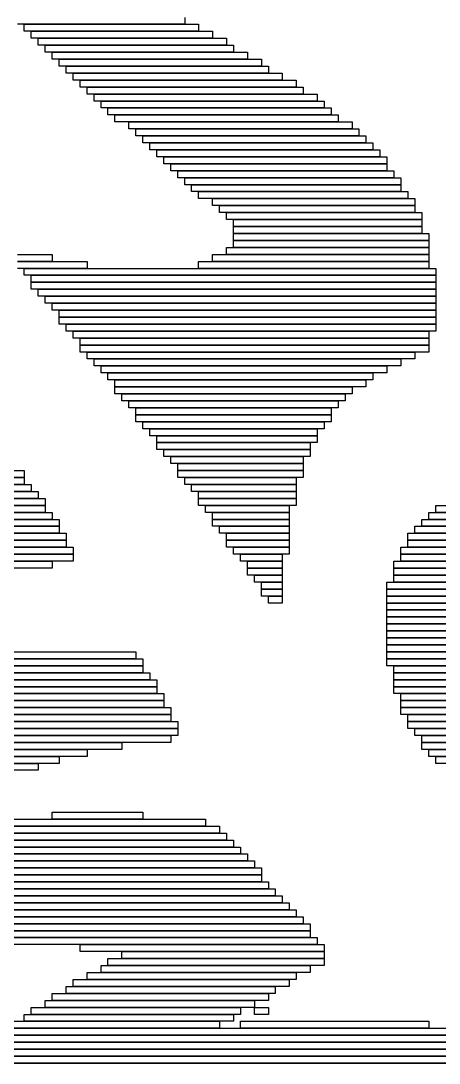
# Model space of a CAD drawing. Extents: x 24 to 1007, y 0 to 1020.
# Drawn here: x 567.5 to 627.5, y 483 to 632.5 of the extents above; entities that cross this region are included whole.
import ezdxf

# ---------------------------------------------------------------- set-up
doc = ezdxf.new("R2010")
doc.units = 0

msp = doc.modelspace()

# ---------------------------------------------------------------- linework, layer by layer
for p, q in [((591, 633), (591, 632)), ((591, 632), (567, 632)), ((568, 632), (593, 632)), ((568, 631), (568, 632)), ((593, 631), (568, 631)), ((569, 631), (595, 631)), ((569, 630), (569, 631)), ((593, 632), (593, 631)), ((595, 631), (595, 630)), ((595, 630), (569, 630)), ((570, 630), (597, 630)), ((570, 629), (570, 630)), ((597, 630), (597, 629)), ((597, 629), (570, 629)), ((571, 629), (598, 629)), ((571, 628), (571, 629)), ((598, 628), (571, 628)), ((572, 628), (600, 628)), ((572, 627), (572, 628)), ((598, 629), (598, 628)), ((600, 628), (600, 627)), ((600, 627), (572, 627)), ((573, 627), (602, 627)), ((573, 626), (573, 627)), ((602, 627), (602, 626)), ((602, 626), (573, 626)), ((574, 626), (603, 626)), ((574, 625), (574, 626)), ((603, 625), (574, 625)), ((575, 625), (605, 625)), ((575, 624), (575, 625)), ((603, 626), (603, 625)), ((605, 625), (605, 624)), ((605, 624), (575, 624)), ((576, 624), (607, 624)), ((576, 623), (576, 624)), ((607, 624), (607, 623)), ((607, 623), (576, 623)), ((577, 623), (608, 623)), ((577, 622), (577, 623)), ((608, 622), (577, 622)), ((578, 622), (610, 622)), ((578, 621), (578, 622)), ((608, 623), (608, 622)), ((610, 622), (610, 621)), ((610, 621), (578, 621)), ((579, 621), (611, 621)), ((579, 620), (579, 621)), ((611, 621), (611, 620)), ((611, 620), (579, 620)), ((580, 620), (612, 620)), ((580, 619), (580, 620)), ((612, 619), (580, 619)), ((581, 619), (613, 619)), ((581, 618), (581, 619)), ((612, 620), (612, 619)), ((613, 619), (613, 618)), ((613, 618), (581, 618)), ((583, 618), (615, 618)), ((583, 617), (583, 618)), ((615, 618), (615, 617)), ((615, 617), (583, 617)), ((584, 617), (616, 617)), ((584, 616), (584, 617)), ((616, 616), (584, 616)), ((585, 616), (617, 616)), ((585, 615), (585, 616)), ((616, 617), (616, 616)), ((617, 616), (617, 615)), ((617, 615), (585, 615)), ((586, 615), (618, 615)), ((586, 614), (586, 615)), ((618, 615), (618, 614)), ((618, 614), (586, 614)), ((587, 614), (619, 614)), ((587, 613), (587, 614)), ((619, 613), (587, 613)), ((588, 613), (620, 613)), ((588, 612), (588, 613)), ((619, 614), (619, 613)), ((620, 613), (620, 612)), ((620, 612), (588, 612)), ((589, 612), (620, 612)), ((589, 611), (589, 612)), ((620, 612), (620, 611)), ((620, 611), (589, 611)), ((590, 611), (621, 611)), ((590, 610), (590, 611)), ((621, 610), (590, 610)), ((591, 610), (622, 610)), ((591, 609), (591, 610)), ((621, 611), (621, 610)), ((622, 610), (622, 609)), ((622, 609), (591, 609)), ((592, 609), (622, 609)), ((592, 608), (592, 609)), ((622, 609), (622, 608)), ((622, 608), (592, 608)), ((593, 608), (623, 608)), ((593, 607), (593, 608)), ((623, 607), (593, 607)), ((595, 607), (624, 607)), ((595, 606), (595, 607)), ((623, 608), (623, 607)), ((624, 607), (624, 606)), ((624, 606), (595, 606)), ((596, 606), (624, 606)), ((596, 605), (596, 606)), ((624, 606), (624, 605)), ((624, 605), (596, 605)), ((597, 605), (625, 605)), ((597, 604), (597, 605)), ((625, 604), (597, 604)), ((598, 604), (625, 604)), ((598, 603), (598, 604)), ((625, 605), (625, 604)), ((625, 604), (625, 603)), ((625, 603), (598, 603)), ((598, 603), (625, 603)), ((598, 602), (598, 603)), ((625, 603), (625, 602)), ((625, 602), (598, 602)), ((598, 602), (626, 602)), ((598, 601), (598, 602)), ((626, 601), (598, 601)), ((598, 601), (626, 601)), ((598, 600), (598, 601)), ((626, 602), (626, 601)), ((626, 601), (626, 600)), ((597, 600), (626, 600)), ((597, 599), (597, 600)), ((626, 600), (598, 600)), ((626, 600), (626, 599)), ((567, 599), (572, 599)), ((572, 599), (572, 598)), ((595, 599), (626, 599)), ((595, 598), (595, 599)), ((626, 599), (597, 599)), ((626, 599), (626, 598)), ((572, 598), (567, 598)), ((567, 598), (577, 598)), ((577, 597), (567, 597)), ((568, 597), (627, 597)), ((568, 596), (568, 597)), ((577, 598), (577, 597)), ((593, 598), (626, 598)), ((593, 597), (593, 598)), ((626, 597), (593, 597)), ((626, 598), (595, 598)), ((626, 598), (626, 597)), ((627, 597), (627, 596)), ((627, 596), (568, 596)), ((569, 596), (627, 596)), ((569, 595), (569, 596)), ((627, 596), (627, 595)), ((627, 595), (569, 595)), ((569, 595), (627, 595)), ((569, 594), (569, 595)), ((627, 594), (569, 594)), ((570, 594), (627, 594)), ((570, 593), (570, 594)), ((627, 595), (627, 594)), ((627, 594), (627, 593)), ((627, 593), (570, 593)), ((571, 593), (627, 593)), ((571, 592), (571, 593)), ((627, 593), (627, 592)), ((627, 592), (571, 592)), ((572, 592), (627, 592)), ((572, 591), (572, 592)), ((627, 591), (572, 591)), ((573, 591), (627, 591)), ((573, 590), (573, 591)), ((627, 592), (627, 591)), ((627, 591), (627, 590)), ((627, 590), (573, 590)), ((573, 590), (627, 590)), ((573, 589), (573, 590)), ((627, 590), (627, 589)), ((627, 589), (573, 589)), ((574, 589), (627, 589)), ((574, 588), (574, 589)), ((627, 588), (574, 588)), ((575, 588), (626, 588)), ((575, 587), (575, 588)), ((626, 588), (626, 587)), ((627, 589), (627, 588)), ((626, 587), (575, 587)), ((576, 587), (626, 587)), ((576, 586), (576, 587)), ((626, 587), (626, 586)), ((626, 586), (576, 586)), ((576, 586), (626, 586)), ((576, 585), (576, 586)), ((626, 585), (576, 585)), ((577, 585), (624, 585)), ((577, 584), (577, 585)), ((624, 585), (624, 584)), ((626, 586), (626, 585)), ((624, 584), (577, 584)), ((578, 584), (622, 584)), ((578, 583), (578, 584)), ((622, 584), (622, 583)), ((622, 583), (578, 583)), ((579, 583), (620, 583)), ((579, 582), (579, 583)), ((620, 582), (579, 582)), ((580, 582), (618, 582)), ((580, 581), (580, 582)), ((618, 582), (618, 581)), ((620, 583), (620, 582)), ((618, 581), (580, 581)), ((581, 581), (617, 581)), ((581, 580), (581, 581)), ((617, 581), (617, 580)), ((617, 580), (581, 580)), ((581, 580), (615, 580)), ((581, 579), (581, 580)), ((615, 579), (581, 579)), ((582, 579), (614, 579)), ((582, 578), (582, 579)), ((614, 579), (614, 578)), ((615, 580), (615, 579)), ((614, 578), (582, 578)), ((583, 578), (613, 578)), ((583, 577), (583, 578)), ((613, 578), (613, 577)), ((613, 577), (583, 577)), ((584, 577), (612, 577)), ((584, 576), (584, 577)), ((612, 576), (584, 576)), ((584, 576), (612, 576)), ((584, 575), (584, 576)), ((612, 577), (612, 576)), ((612, 576), (612, 575)), ((612, 575), (584, 575)), ((585, 575), (611, 575)), ((585, 574), (585, 575)), ((611, 575), (611, 574)), ((611, 574), (585, 574)), ((586, 574), (610, 574)), ((586, 573), (586, 574)), ((610, 573), (586, 573)), ((587, 573), (610, 573)), ((587, 572), (587, 573)), ((610, 574), (610, 573)), ((610, 573), (610, 572)), ((610, 572), (587, 572)), ((587, 572), (609, 572)), ((587, 571), (587, 572)), ((609, 572), (609, 571)), ((609, 571), (587, 571)), ((588, 571), (609, 571)), ((588, 570), (588, 571)), ((609, 570), (588, 570)), ((589, 570), (608, 570)), ((589, 569), (589, 570)), ((608, 570), (608, 569)), ((609, 571), (609, 570)), ((608, 569), (589, 569)), ((590, 569), (608, 569)), ((590, 568), (590, 569)), ((608, 569), (608, 568)), ((548, 567), (568, 567)), ((551, 568), (568, 568)), ((568, 567), (551, 567)), ((568, 568), (568, 567)), ((568, 567), (568, 566)), ((608, 568), (590, 568)), ((590, 568), (608, 568)), ((590, 567), (590, 568)), ((608, 567), (590, 567)), ((591, 567), (607, 567)), ((591, 566), (591, 567)), ((607, 567), (607, 566)), ((608, 568), (608, 567)), ((545, 566), (569, 566)), ((568, 566), (548, 566)), ((569, 566), (569, 565)), ((607, 566), (591, 566)), ((592, 566), (607, 566)), ((592, 565), (592, 566)), ((607, 566), (607, 565)), ((466, 564), (571, 564)), ((541, 565), (570, 565)), ((570, 564), (541, 564)), ((569, 565), (545, 565)), ((570, 565), (570, 564)), ((571, 564), (571, 563)), ((607, 565), (592, 565)), ((593, 565), (607, 565)), ((593, 564), (593, 565)), ((607, 564), (593, 564)), ((593, 564), (607, 564)), ((593, 563), (593, 564)), ((607, 565), (607, 564)), ((607, 564), (607, 563)), ((465, 563), (571, 563)), ((571, 563), (466, 563)), ((571, 563), (571, 562)), ((607, 563), (593, 563)), ((594, 563), (606, 563)), ((594, 562), (594, 563)), ((606, 563), (606, 562)), ((627, 563), (642, 563)), ((627, 562), (627, 563)), ((571, 562), (465, 562)), ((483, 562), (572, 562)), ((572, 561), (483, 561)), ((486, 561), (573, 561)), ((572, 562), (572, 561)), ((573, 561), (573, 560)), ((606, 562), (594, 562)), ((595, 562), (606, 562)), ((595, 561), (595, 562)), ((606, 561), (595, 561)), ((595, 561), (606, 561)), ((595, 560), (595, 561)), ((606, 562), (606, 561)), ((606, 561), (606, 560)), ((625, 561), (644, 561)), ((625, 560), (625, 561)), ((626, 562), (643, 562)), ((626, 561), (626, 562)), ((643, 561), (626, 561)), ((642, 562), (627, 562)), ((573, 560), (486, 560)), ((488, 560), (573, 560)), ((573, 560), (573, 559)), ((606, 560), (595, 560)), ((596, 560), (606, 560)), ((596, 559), (596, 560)), ((606, 560), (606, 559)), ((624, 560), (645, 560)), ((624, 559), (624, 560)), ((644, 560), (625, 560)), ((573, 559), (488, 559)), ((491, 559), (574, 559)), ((574, 558), (491, 558)), ((494, 558), (574, 558)), ((574, 559), (574, 558)), ((574, 558), (574, 557)), ((606, 559), (596, 559)), ((597, 559), (606, 559)), ((597, 558), (597, 559)), ((606, 558), (597, 558)), ((597, 558), (606, 558)), ((597, 557), (597, 558)), ((606, 559), (606, 558)), ((606, 558), (606, 557)), ((623, 559), (645, 559)), ((623, 558), (623, 559)), ((645, 558), (623, 558)), ((623, 558), (645, 558)), ((623, 557), (623, 558)), ((645, 559), (624, 559)), ((574, 557), (494, 557)), ((496, 557), (575, 557)), ((575, 557), (575, 556)), ((606, 557), (597, 557)), ((598, 557), (606, 557)), ((598, 556), (598, 557)), ((606, 557), (606, 556)), ((622, 557), (645, 557)), ((622, 556), (622, 557)), ((645, 557), (623, 557)), ((575, 556), (496, 556)), ((499, 556), (575, 556)), ((575, 555), (499, 555)), ((502, 555), (572, 555)), ((572, 555), (572, 554)), ((575, 556), (575, 555)), ((606, 556), (598, 556)), ((599, 556), (605, 556)), ((599, 555), (599, 556)), ((605, 555), (599, 555)), ((600, 555), (605, 555)), ((600, 554), (600, 555)), ((605, 556), (605, 555)), ((605, 555), (605, 554)), ((621, 555), (645, 555)), ((621, 554), (621, 555)), ((645, 556), (622, 556)), ((622, 556), (645, 556)), ((622, 555), (622, 556)), ((645, 555), (622, 555)), ((572, 554), (502, 554)), ((605, 554), (600, 554)), ((600, 554), (605, 554)), ((600, 553), (600, 554)), ((605, 554), (605, 553)), ((645, 554), (621, 554)), ((621, 554), (644, 554)), ((621, 553), (621, 554)), ((605, 553), (600, 553)), ((601, 553), (605, 553)), ((601, 552), (601, 553)), ((605, 552), (601, 552)), ((602, 552), (605, 552)), ((602, 551), (602, 552)), ((605, 553), (605, 552)), ((605, 552), (605, 551)), ((620, 552), (644, 552)), ((620, 551), (620, 552)), ((644, 553), (621, 553)), ((621, 553), (644, 553)), ((621, 552), (621, 553)), ((644, 552), (621, 552)), ((605, 551), (602, 551)), ((602, 551), (605, 551)), ((602, 550), (602, 551)), ((605, 551), (605, 550)), ((644, 551), (620, 551)), ((620, 551), (644, 551)), ((620, 550), (620, 551)), ((605, 550), (602, 550)), ((603, 550), (605, 550)), ((603, 549), (603, 550)), ((605, 549), (603, 549)), ((605, 550), (605, 549)), ((644, 550), (620, 550)), ((620, 550), (644, 550)), ((620, 549), (620, 550)), ((644, 549), (620, 549)), ((620, 549), (643, 549)), ((620, 548), (620, 549)), ((643, 548), (620, 548)), ((620, 548), (643, 548)), ((620, 547), (620, 548)), ((643, 547), (620, 547)), ((620, 547), (643, 547)), ((620, 546), (620, 547)), ((643, 546), (620, 546)), ((620, 546), (682, 546)), ((620, 545), (620, 546)), ((682, 545), (620, 545)), ((620, 545), (684, 545)), ((620, 544), (620, 545)), ((684, 544), (620, 544)), ((620, 544), (685, 544)), ((620, 543), (620, 544)), ((685, 543), (620, 543)), ((620, 543), (685, 543)), ((620, 542), (620, 543)), ((554, 542), (584, 542)), ((584, 542), (584, 541)), ((685, 542), (620, 542)), ((620, 542), (665, 542)), ((620, 541), (620, 542)), ((502, 540), (585, 540)), ((541, 541), (585, 541)), ((585, 540), (541, 540)), ((584, 541), (554, 541)), ((585, 541), (585, 540)), ((585, 540), (585, 539)), ((665, 541), (620, 541)), ((620, 541), (665, 541)), ((620, 540), (620, 541)), ((665, 540), (620, 540)), ((621, 540), (665, 540)), ((621, 539), (621, 540)), ((585, 539), (502, 539)), ((503, 539), (586, 539)), ((586, 539), (586, 538)), ((665, 539), (621, 539)), ((621, 539), (665, 539)), ((621, 538), (621, 539)), ((586, 538), (503, 538)), ((504, 538), (587, 538)), ((587, 537), (504, 537)), ((505, 537), (587, 537)), ((587, 538), (587, 537)), ((587, 537), (587, 536)), ((665, 538), (621, 538)), ((621, 538), (665, 538)), ((621, 537), (621, 538)), ((665, 537), (621, 537)), ((621, 537), (666, 537)), ((621, 536), (621, 537)), ((587, 536), (505, 536)), ((507, 536), (588, 536)), ((588, 536), (588, 535)), ((666, 536), (621, 536)), ((622, 536), (666, 536)), ((622, 535), (622, 536)), ((588, 535), (507, 535)), ((508, 535), (588, 535)), ((588, 534), (508, 534)), ((509, 534), (589, 534)), ((588, 535), (588, 534)), ((589, 534), (589, 533)), ((666, 535), (622, 535)), ((622, 535), (666, 535)), ((622, 534), (622, 535)), ((666, 534), (622, 534)), ((622, 534), (666, 534)), ((622, 533), (622, 534)), ((589, 533), (509, 533)), ((510, 533), (589, 533)), ((589, 533), (589, 532)), ((666, 533), (622, 533)), ((623, 533), (667, 533)), ((623, 532), (623, 533)), ((589, 532), (510, 532)), ((512, 532), (590, 532)), ((590, 531), (512, 531)), ((513, 531), (590, 531)), ((590, 532), (590, 531)), ((590, 531), (590, 530)), ((667, 532), (623, 532)), ((623, 532), (667, 532)), ((623, 531), (623, 532)), ((667, 531), (623, 531)), ((624, 531), (667, 531)), ((624, 530), (624, 531)), ((590, 530), (513, 530)), ((515, 530), (589, 530)), ((589, 530), (589, 529)), ((667, 530), (624, 530)), ((625, 530), (668, 530)), ((625, 529), (625, 530)), ((513, 528), (577, 528)), ((514, 529), (582, 529)), ((582, 528), (514, 528)), ((589, 529), (515, 529)), ((577, 528), (577, 527)), ((582, 529), (582, 528)), ((668, 529), (625, 529)), ((625, 529), (668, 529)), ((625, 528), (625, 529)), ((668, 528), (625, 528)), ((626, 528), (649, 528)), ((626, 527), (626, 528)), ((512, 527), (573, 527)), ((577, 527), (513, 527)), ((573, 527), (573, 526)), ((649, 527), (626, 527)), ((627, 527), (648, 527)), ((627, 526), (627, 527)), ((511, 526), (570, 526)), ((570, 525), (511, 525)), ((573, 526), (512, 526)), ((570, 526), (570, 525)), ((648, 526), (627, 526)), ((572, 519), (585, 519)), ((572, 518), (572, 519)), ((585, 519), (585, 518)), ((560, 518), (594, 518)), ((585, 518), (572, 518)), ((594, 518), (594, 517)), ((528, 516), (597, 516)), ((553, 517), (596, 517)), ((596, 516), (553, 516)), ((594, 517), (560, 517)), ((596, 517), (596, 516)), ((597, 516), (597, 515)), ((526, 515), (598, 515)), ((597, 515), (528, 515)), ((598, 515), (598, 514)), ((524, 513), (600, 513)), ((525, 514), (599, 514)), ((599, 513), (525, 513)), ((598, 514), (526, 514)), ((599, 514), (599, 513)), ((600, 513), (600, 512)), ((523, 512), (601, 512)), ((600, 512), (524, 512)), ((601, 512), (601, 511)), ((521, 510), (602, 510)), ((522, 511), (602, 511)), ((602, 510), (522, 510)), ((601, 511), (523, 511)), ((602, 511), (602, 510)), ((602, 510), (602, 509)), ((520, 509), (603, 509)), ((602, 509), (521, 509)), ((603, 509), (603, 508)), ((519, 508), (604, 508)), ((604, 507), (519, 507)), ((519, 507), (605, 507)), ((603, 508), (520, 508)), ((604, 508), (604, 507)), ((605, 507), (605, 506)), ((518, 506), (606, 506)), ((605, 506), (519, 506)), ((606, 506), (606, 505)), ((516, 504), (608, 504)), ((517, 505), (607, 505)), ((607, 504), (517, 504)), ((606, 505), (518, 505)), ((607, 505), (607, 504)), ((608, 504), (608, 503)), ((515, 503), (609, 503)), ((608, 503), (516, 503)), ((609, 503), (609, 502)), ((513, 501), (610, 501)), ((514, 502), (609, 502)), ((609, 501), (514, 501)), ((609, 502), (515, 502)), ((609, 502), (609, 501)), ((610, 501), (610, 500)), ((610, 500), (513, 500)), ((576, 500), (611, 500)), ((576, 499), (576, 500)), ((611, 500), (611, 499)), ((611, 499), (576, 499)), ((580, 498), (611, 498)), ((580, 497), (580, 498)), ((582, 499), (611, 499)), ((582, 498), (582, 499)), ((611, 498), (582, 498)), ((611, 499), (611, 498)), ((611, 498), (611, 497)), ((579, 497), (609, 497)), ((579, 496), (579, 497)), ((611, 497), (580, 497)), ((609, 497), (609, 496)), ((575, 495), (606, 495)), ((575, 494), (575, 495)), ((577, 496), (607, 496)), ((577, 495), (577, 496)), ((607, 495), (577, 495)), ((609, 496), (579, 496)), ((606, 495), (606, 494)), ((607, 496), (607, 495)), ((574, 494), (604, 494)), ((574, 493), (574, 494)), ((606, 494), (575, 494)), ((604, 494), (604, 493)), ((571, 492), (601, 492)), ((571, 491), (571, 492)), ((572, 493), (603, 493)), ((572, 492), (572, 493)), ((603, 492), (572, 492)), ((604, 493), (574, 493)), ((601, 492), (601, 491)), ((603, 493), (603, 492)), ((569, 491), (599, 491)), ((569, 490), (569, 491)), ((601, 491), (571, 491)), ((599, 491), (599, 490)), ((601, 491), (603, 491)), ((601, 490), (601, 491)), ((603, 491), (603, 490)), ((566, 489), (596, 489)), ((568, 490), (598, 490)), ((568, 489), (568, 490)), ((598, 489), (568, 489)), ((599, 490), (569, 490)), ((596, 489), (596, 488)), ((598, 490), (598, 489)), ((599, 489), (626, 489)), ((599, 488), (599, 489)), ((603, 490), (601, 490)), ((626, 489), (626, 488)), ((565, 488), (630, 488)), ((596, 488), (566, 488)), ((626, 488), (599, 488)), ((562, 486), (632, 486)), ((563, 487), (631, 487)), ((631, 486), (563, 486)), ((630, 487), (565, 487)), ((561, 485), (633, 485)), ((632, 485), (562, 485)), ((558, 483), (635, 483)), ((559, 484), (634, 484)), ((634, 483), (559, 483)), ((633, 484), (561, 484))]:
    msp.add_line(p, q)

doc.saveas('drawing.dxf')
